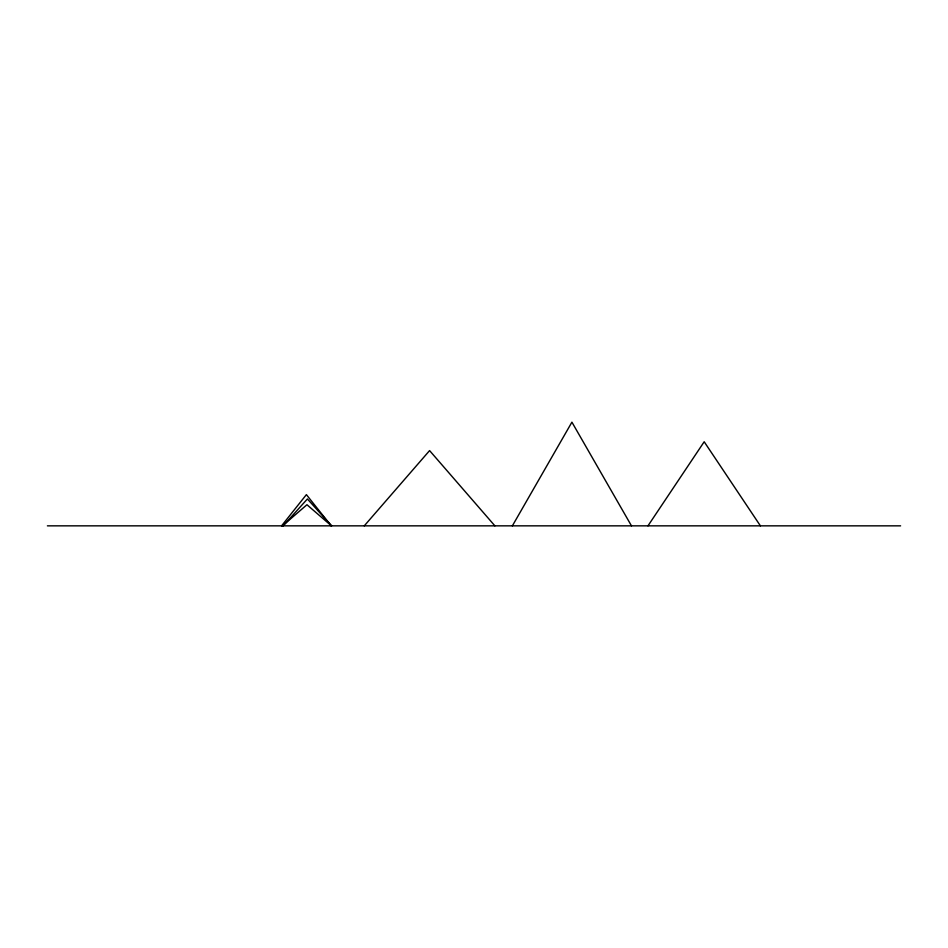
<?xml version="1.0" encoding="UTF-8"?>
<svg xmlns="http://www.w3.org/2000/svg" width="948" height="948" viewBox="0 0 948 948"><rect width="100%" height="100%" fill="white"/><g stroke="black" fill="none" stroke-linecap="round" stroke-linejoin="round"><path stroke-width="1.42" d="M512.37 525.844L571.917 422.156L631.475 525.844M647.97 525.844L704.186 441.756L760.403 525.844M281.58 525.844L306.394 494.631L331.208 525.844M364.269 525.844L429.586 450.596L494.892 525.844M283.191 525.844L307.401 498.968L331.61 525.844M282.468 525.844L306.951 504.727L331.433 525.844M47.4 525.844L900.6 525.844"/></g></svg>
